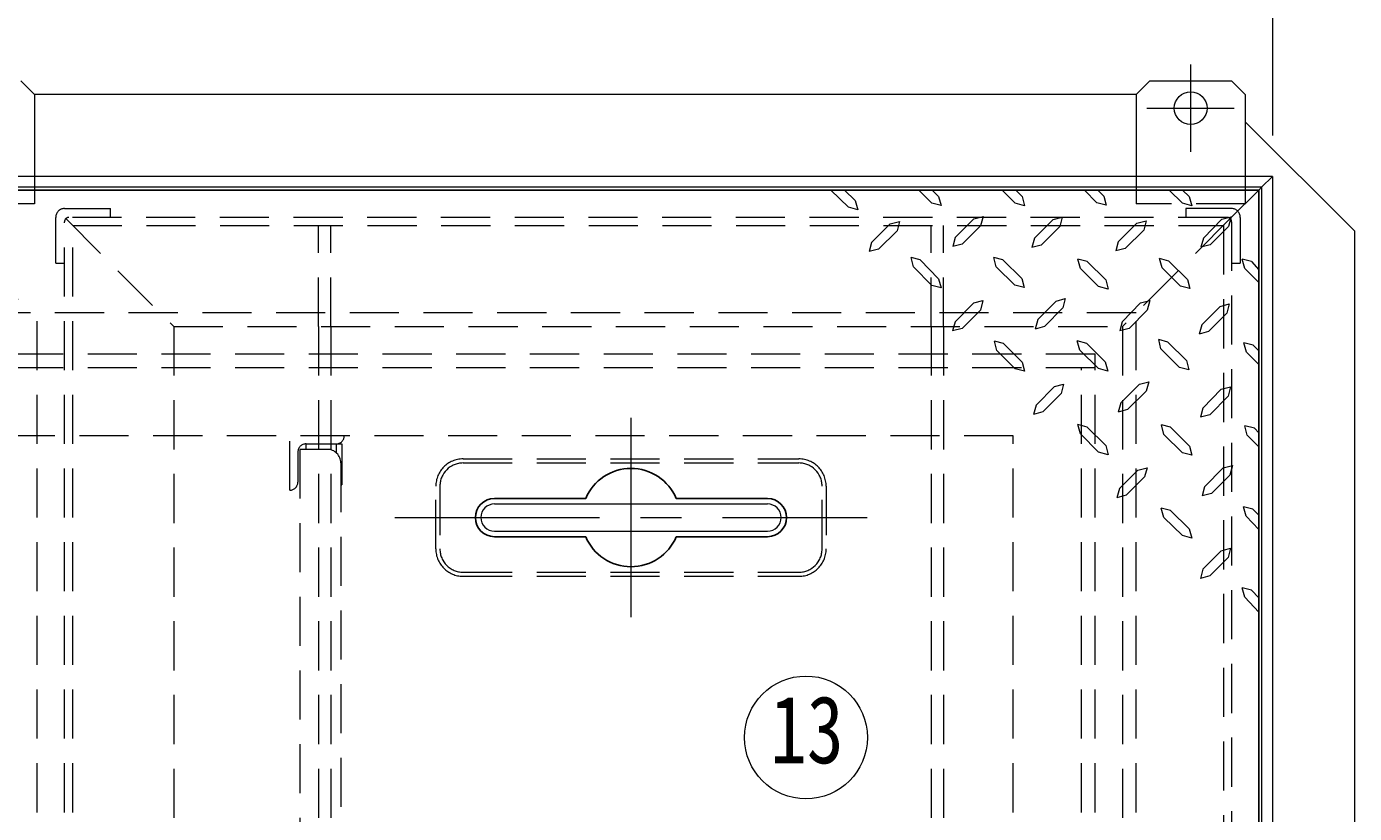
# Model space of a CAD drawing. Units: millimetres at full size, sheet at 1:15; details may follow other scales. Extents: x -3171 to 2904, y -2098 to 2117.
# Drawn here: x -1469.8 to -983.4, y 1313.6 to 1602 of the extents above; entities that cross this region are included whole.
import ezdxf
from ezdxf.enums import TextEntityAlignment as Align

# ---------------------------------------------------------------- set-up
doc = ezdxf.new("R2010")
doc.units = ezdxf.units.MM
doc.header["$LTSCALE"] = 15
doc.linetypes.add('CHAIN1', pattern=[8, 5, -1, 1, -1])
doc.linetypes.add('DASHED1', pattern=[1.8, 1.2, -0.6])
doc.layers.add('0-6_補助線', color=4, linetype='Continuous', lineweight=9)
doc.styles.add('ＭＳ ゴシック', font='')
doc.styles.get('ＭＳ ゴシック').set_extended_font_data('MS Gothic')

msp = doc.modelspace()

# ---------------------------------------------------------------- linework, layer by layer
at = {"layer": '0-6_補助線', "linetype": 'CHAIN1'}
for p, q in [((-1013.38, 1877.05), (-1013.38, 1562.05)), ((-1043.38, 1588.05), (-1043.38, 1556.05)), ((-1059.38, 1572.05), (-1027.38, 1572.05)), ((-1248.38, 1458.55), (-1248.38, 1385.55)), ((-1334.88, 1422.05), (-1161.88, 1422.05))]:
    msp.add_line(p, q, dxfattribs=at)
at = {"layer": '0-6_補助線'}
for p, q in [((-1466.88, 1577.05), (-1471.88, 1582.05)), ((-1058.38, 1582.05), (-1063.38, 1577.05)), ((-1058.38, 1582.05), (-1028.38, 1582.05)), ((-1023.38, 1577.05), (-1028.38, 1582.05)), ((-1466.88, 1577.05), (-1466.88, 1547.05)), ((-1063.38, 1577.05), (-1466.88, 1577.05)), ((-1063.38, 1577.05), (-1063.38, 1547.05)), ((-1023.38, 1577.05), (-1023.38, 1547.05)), ((-983.38, 1527.05), (-1023.38, 1567.05)), ((-1175.19, 1542.05), (-1168.71, 1535.72)), ((-1170.11, 1542.05), (-1166.25, 1538.19)), ((-1142.99, 1542.05), (-1138.16, 1537.22)), ((-1138.06, 1542.05), (-1135.7, 1539.69)), ((-1112.44, 1542.05), (-1107.62, 1537.22)), ((-1107.4, 1542.05), (-1105.04, 1539.69)), ((-1082.25, 1542.05), (-1077.71, 1537.33)), ((-1077.39, 1542.05), (-1075.14, 1539.79)), ((-1051.24, 1542.05), (-1046.41, 1537.22)), ((-1046.31, 1542.05), (-1043.95, 1539.69)), ((-1017.38, 1543.05), (-1018.38, 1542.05)), ((-1166.25, 1538.19), (-1165.28, 1534.76)), ((-1134.73, 1536.36), (-1138.16, 1537.22)), ((-1135.7, 1539.69), (-1134.73, 1536.36)), ((-1104.19, 1536.26), (-1107.62, 1537.22)), ((-1105.04, 1539.69), (-1104.19, 1536.26)), ((-1074.28, 1536.47), (-1077.71, 1537.33)), ((-1075.14, 1539.79), (-1074.28, 1536.47)), ((-1042.98, 1536.26), (-1046.41, 1537.22)), ((-1043.95, 1539.69), (-1042.98, 1536.26)), ((-1165.28, 1534.76), (-1168.71, 1535.72)), ((-1031.94, 1531.33), (-1028.51, 1532.18)), ((-1028.51, 1532.18), (-1029.48, 1528.75)), ((-1160.25, 1522.86), (-1153.39, 1529.72)), ((-1127.02, 1522.22), (-1120.37, 1528.97)), ((-1100.54, 1524.36), (-1093.79, 1531.22)), ((-1098.08, 1521.89), (-1091.32, 1528.65)), ((-1069.89, 1523.07), (-1063.03, 1529.93)), ((-1067.31, 1520.61), (-1060.56, 1527.36)), ((-1063.03, 1529.93), (-1059.7, 1530.79)), ((-1059.7, 1530.79), (-1060.56, 1527.36)), ((-1038.69, 1524.47), (-1031.94, 1531.33)), ((-1036.23, 1522), (-1029.48, 1528.75)), ((-1160.25, 1522.86), (-1161.1, 1519.54)), ((-1157.67, 1520.39), (-1150.92, 1527.15)), ((-1129.59, 1524.68), (-1130.45, 1521.36)), ((-1100.54, 1524.36), (-1101.51, 1521.04)), ((-1069.89, 1523.07), (-1070.74, 1519.75)), ((-1038.69, 1524.47), (-1039.66, 1521.14)), ((-983.38, 1527.05), (-983.38, 1152.05)), ((-1157.67, 1520.39), (-1161.1, 1519.54)), ((-1127.02, 1522.22), (-1130.45, 1521.36)), ((-1098.08, 1521.89), (-1101.51, 1521.04)), ((-1067.31, 1520.61), (-1070.74, 1519.75)), ((-1036.23, 1522), (-1039.66, 1521.14)), ((-1144.92, 1513.86), (-1145.78, 1517.29)), ((-1142.45, 1516.43), (-1145.78, 1517.29)), ((-1144.92, 1513.86), (-1138.16, 1507.1)), ((-1142.45, 1516.43), (-1135.7, 1509.57)), ((-1114.58, 1513.96), (-1115.44, 1517.39)), ((-1112.12, 1516.43), (-1115.44, 1517.39)), ((-1114.58, 1513.96), (-1107.83, 1507.21)), ((-1112.12, 1516.43), (-1105.26, 1509.67)), ((-1081.25, 1515.89), (-1084.68, 1516.75)), ((-1083.71, 1513.32), (-1084.68, 1516.75)), ((-1083.71, 1513.32), (-1077.07, 1506.67)), ((-1081.25, 1515.89), (-1074.5, 1509.14)), ((-1053.81, 1513.53), (-1054.77, 1516.96)), ((-1051.34, 1516), (-1054.77, 1516.96)), ((-1053.81, 1513.53), (-1047.06, 1506.78)), ((-1051.34, 1516), (-1044.59, 1509.25)), ((-1021.12, 1515.89), (-1024.55, 1516.75)), ((-1023.58, 1513.32), (-1024.55, 1516.75)), ((-1023.58, 1513.32), (-1018.38, 1508.12)), ((-1021.12, 1515.89), (-1018.38, 1512.77)), ((-1135.7, 1509.57), (-1134.73, 1506.24)), ((-1105.26, 1509.67), (-1104.4, 1506.35)), ((-1074.5, 1509.14), (-1073.64, 1505.71)), ((-1044.59, 1509.25), (-1043.63, 1505.92)), ((-1134.73, 1506.24), (-1138.16, 1507.1)), ((-1104.4, 1506.35), (-1107.83, 1507.21)), ((-1073.64, 1505.71), (-1077.07, 1506.67)), ((-1043.63, 1505.92), (-1047.06, 1506.78)), ((-1129.59, 1493.81), (-1122.84, 1500.67)), ((-1122.84, 1500.67), (-1119.51, 1501.53)), ((-1119.51, 1501.53), (-1120.37, 1498.1)), ((-1099.36, 1494.56), (-1092.61, 1501.31)), ((-1096.9, 1492.1), (-1090.14, 1498.85)), ((-1092.61, 1501.31), (-1089.29, 1502.28)), ((-1089.29, 1502.28), (-1090.14, 1498.85)), ((-1068.49, 1493.81), (-1061.74, 1500.67)), ((-1061.74, 1500.67), (-1058.31, 1501.53)), ((-1058.31, 1501.53), (-1059.27, 1498.1)), ((-1039.34, 1492.63), (-1032.59, 1499.38)), ((-1129.59, 1493.81), (-1130.55, 1490.49)), ((-1127.12, 1491.35), (-1120.37, 1498.1)), ((-1099.36, 1494.56), (-1100.33, 1491.13)), ((-1068.49, 1493.81), (-1069.35, 1490.49)), ((-1065.92, 1491.35), (-1059.27, 1498.1)), ((-1036.87, 1490.17), (-1030.12, 1496.92)), ((-1127.12, 1491.35), (-1130.55, 1490.49)), ((-1096.9, 1492.1), (-1100.33, 1491.13)), ((-1065.92, 1491.35), (-1069.35, 1490.49)), ((-1039.34, 1492.63), (-1040.3, 1489.2)), ((-1036.87, 1490.17), (-1040.3, 1489.2)), ((-1111.9, 1485.77), (-1115.23, 1486.74)), ((-1114.37, 1483.31), (-1115.23, 1486.74)), ((-1111.9, 1485.77), (-1105.04, 1479.02)), ((-1081.46, 1485.88), (-1084.89, 1486.84)), ((-1083.93, 1483.41), (-1084.89, 1486.84)), ((-1081.46, 1485.88), (-1074.71, 1479.13)), ((-1051.77, 1486.31), (-1055.09, 1487.27)), ((-1054.24, 1483.84), (-1055.09, 1487.27)), ((-1054.24, 1483.84), (-1047.48, 1477.09)), ((-1051.77, 1486.31), (-1044.91, 1479.56)), ((-1020.47, 1485.24), (-1023.9, 1486.09)), ((-1022.94, 1482.66), (-1023.9, 1486.09)), ((-1020.47, 1485.24), (-1018.38, 1483.15)), ((-1114.37, 1483.31), (-1107.62, 1476.55)), ((-1105.04, 1479.02), (-1104.19, 1475.7)), ((-1083.93, 1483.41), (-1077.18, 1476.66)), ((-1074.71, 1479.13), (-1073.75, 1475.7)), ((-1044.91, 1479.56), (-1044.05, 1476.13)), ((-1022.94, 1482.66), (-1018.38, 1478.11)), ((-1104.19, 1475.7), (-1107.62, 1476.55)), ((-1073.75, 1475.7), (-1077.18, 1476.66)), ((-1044.05, 1476.13), (-1047.48, 1477.09)), ((-1068.92, 1464.12), (-1062.17, 1470.87)), ((-1038.91, 1462.19), (-1032.16, 1469.05)), ((-1032.16, 1469.05), (-1028.73, 1469.91)), ((-1028.73, 1469.91), (-1029.69, 1466.48)), ((-1097.54, 1460.8), (-1090.79, 1467.55)), ((-1068.92, 1464.12), (-1069.89, 1460.69)), ((-1066.46, 1461.65), (-1059.7, 1468.41)), ((-1036.34, 1459.73), (-1029.69, 1466.48)), ((-1100.01, 1463.26), (-1100.97, 1459.83)), ((-1097.54, 1460.8), (-1100.97, 1459.83)), ((-1066.46, 1461.65), (-1069.89, 1460.69)), ((-1038.91, 1462.19), (-1039.77, 1458.87)), ((-1036.34, 1459.73), (-1039.77, 1458.87)), ((-1083.71, 1452.76), (-1084.68, 1456.19)), ((-1081.25, 1455.22), (-1084.68, 1456.19)), ((-1081.25, 1455.22), (-1074.5, 1448.47)), ((-1050.7, 1455.12), (-1054.02, 1455.97)), ((-1053.17, 1452.54), (-1054.02, 1455.97)), ((-1050.7, 1455.12), (-1043.84, 1448.26)), ((-1022.62, 1452.22), (-1023.47, 1455.65)), ((-1020.04, 1454.79), (-1023.47, 1455.65)), ((-1020.04, 1454.79), (-1018.38, 1453.13)), ((-1083.71, 1452.76), (-1077.07, 1446.01)), ((-1053.17, 1452.54), (-1046.41, 1445.79)), ((-1022.62, 1452.22), (-1018.38, 1447.99)), ((-1073.64, 1445.04), (-1077.07, 1446.01)), ((-1074.5, 1448.47), (-1073.64, 1445.04)), ((-1042.98, 1444.93), (-1046.41, 1445.79)), ((-1043.84, 1448.26), (-1042.98, 1444.93)), ((-1038.27, 1433.36), (-1031.51, 1440.22)), ((-1031.51, 1440.22), (-1028.08, 1441.07)), ((-1028.08, 1441.07), (-1029.05, 1437.64)), ((-1069.46, 1432.71), (-1062.7, 1439.47)), ((-1066.99, 1430.25), (-1060.24, 1437)), ((-1035.69, 1430.89), (-1029.05, 1437.64)), ((-1069.46, 1432.71), (-1070.42, 1429.28)), ((-1066.99, 1430.25), (-1070.42, 1429.28)), ((-1038.27, 1433.36), (-1039.12, 1430.03)), ((-1035.69, 1430.89), (-1039.12, 1430.03)), ((-1050.7, 1424.68), (-1054.13, 1425.53)), ((-1053.17, 1422.1), (-1054.13, 1425.53)), ((-1023.05, 1422.53), (-1024.01, 1425.96)), ((-1020.58, 1425.1), (-1024.01, 1425.96)), ((-1053.17, 1422.1), (-1046.41, 1415.46)), ((-1050.7, 1424.68), (-1043.95, 1417.92)), ((-1023.05, 1422.53), (-1018.38, 1417.68)), ((-1020.58, 1425.1), (-1018.38, 1422.91)), ((-1042.98, 1414.49), (-1046.41, 1415.46)), ((-1043.95, 1417.92), (-1042.98, 1414.49)), ((-1032.16, 1409.88), (-1028.73, 1410.85)), ((-1028.73, 1410.85), (-1029.69, 1407.42)), ((-1038.91, 1403.13), (-1032.16, 1409.88)), ((-1036.34, 1400.67), (-1029.69, 1407.42)), ((-1038.91, 1403.13), (-1039.77, 1399.7)), ((-1036.34, 1400.67), (-1039.77, 1399.7)), ((-1023.58, 1392.84), (-1024.55, 1396.27)), ((-1021.12, 1395.41), (-1024.55, 1396.27)), ((-1023.58, 1392.84), (-1018.38, 1387.43)), ((-1021.12, 1395.41), (-1018.38, 1392.68))]:
    msp.add_line(p, q, dxfattribs=at)
at = {"layer": '0-6_補助線', "color": 7, "lineweight": 18}
for p, q in [((-1013.38, 1547.05), (-2403.38, 1547.05)), ((-1017.38, 1543.05), (-1013.38, 1547.05)), ((-1013.38, 1547.05), (-1013.38, 1152.05)), ((-1017.38, 1543.05), (-2399.38, 1543.05)), ((-1017.38, 1543.05), (-1017.38, 1152.05)), ((-1298.38, 1427.05), (-1198.38, 1427.05)), ((-1298.38, 1417.05), (-1198.38, 1417.05))]:
    msp.add_line(p, q, dxfattribs=at)
at = {"layer": '0-6_補助線', "linetype": 'DASHED1'}
for p, q in [((-1466.88, 1547.05), (-1466.88, 1537.05)), ((-1063.38, 1547.05), (-1063.38, 1537.05)), ((-1023.38, 1547.05), (-1023.38, 1537.05)), ((-1028.85, 1531.58), (-1018.38, 1542.05)), ((-1466.88, 1537.05), (-1506.88, 1537.05)), ((-1023.38, 1537.05), (-1063.38, 1537.05)), ((-1455.88, 1535.25), (-1439.08, 1535.25)), ((-1439.08, 1532.05), (-1439.08, 1535.25)), ((-1045.18, 1535.25), (-1045.18, 1532.05)), ((-1028.38, 1535.25), (-1045.18, 1535.25)), ((-1459.08, 1515.25), (-1459.08, 1532.05)), ((-1452.88, 1529.05), (-1031.38, 1529.05)), ((-1452.88, 1152.05), (-1452.88, 1529.05)), ((-1362.88, 1492.05), (-1362.88, 1529.05)), ((-1358.38, 1492.05), (-1358.38, 1529.05)), ((-1138.38, 1492.05), (-1138.38, 1529.05)), ((-1133.88, 1492.05), (-1133.88, 1529.05)), ((-1031.38, 1529.05), (-1031.38, 1152.05)), ((-1025.18, 1532.05), (-1025.18, 1515.25)), ((-1459.08, 1515.25), (-1455.88, 1515.25)), ((-1028.38, 1515.25), (-1025.18, 1515.25)), ((-1063.38, 1497.05), (-2353.38, 1497.05)), ((-1063.38, 1152.05), (-1063.38, 1497.05)), ((-2338.38, 1482.05), (-1078.38, 1482.05)), ((-1078.38, 1152.05), (-1078.38, 1482.05)), ((-2338.38, 1477.05), (-1078.38, 1477.05)), ((-1083.38, 1152.05), (-1083.38, 1477.05)), ((-1373.38, 1432.05), (-1373.38, 1452.05)), ((-1370.38, 1446.05), (-1370.38, 1435.05)), ((-1369.63, 1447.05), (-1369.63, 1152.05)), ((-1359.63, 1447.05), (-1369.63, 1447.05)), ((-1367.38, 1449.05), (-1354.26, 1449.05)), ((-1367.38, 1447.05), (-1367.38, 1449.05)), ((-1356.38, 1449.05), (-1356.38, 1445.85)), ((-1354.26, 1449.05), (-1354.26, 1434.05)), ((-1354.63, 1442.05), (-1354.63, 1152.05)), ((-1354.63, 1434.05), (-1354.26, 1434.05))]:
    msp.add_line(p, q, dxfattribs=at)
at = {"layer": '0-6_補助線', "color": 5, "lineweight": 25}
for p, q in [((-1018.38, 1542.05), (-2398.38, 1542.05)), ((-1018.38, 1152.05), (-1018.38, 1542.05)), ((-1298.38, 1429.05), (-1264.97, 1429.05)), ((-1231.8, 1429.05), (-1198.38, 1429.05)), ((-1298.38, 1415.05), (-1264.97, 1415.05)), ((-1231.8, 1415.05), (-1198.38, 1415.05))]:
    msp.add_line(p, q, dxfattribs=at)
at = {"layer": '0-6_補助線', "color": 7, "linetype": 'DASHED1', "lineweight": 18}
for p, q in [((-1455.88, 1152.05), (-1455.88, 1530.45)), ((-1455.41, 1531.58), (-1415.88, 1492.05)), ((-1029.98, 1532.05), (-1454.28, 1532.05)), ((-1028.85, 1531.58), (-1068.38, 1492.05)), ((-1028.38, 1530.45), (-1028.38, 1152.05)), ((-1490.88, 1502.05), (-1465.88, 1502.05)), ((-1465.88, 1152.05), (-1465.88, 1502.05)), ((-1415.88, 1492.05), (-1068.38, 1492.05)), ((-1415.88, 1492.05), (-1415.88, 1152.05)), ((-1362.88, 1492.05), (-1362.88, 1152.05)), ((-1358.38, 1492.05), (-1358.38, 1152.05)), ((-1138.38, 1492.05), (-1138.38, 1152.05)), ((-1133.88, 1492.05), (-1133.88, 1152.05)), ((-1068.38, 1492.05), (-1068.38, 1152.05)), ((-1309.88, 1443.55), (-1186.88, 1443.55)), ((-1309.88, 1442.05), (-1186.88, 1442.05)), ((-1319.88, 1410.55), (-1319.88, 1433.55)), ((-1318.38, 1433.55), (-1318.38, 1410.55)), ((-1178.38, 1410.55), (-1178.38, 1433.55)), ((-1176.88, 1433.55), (-1176.88, 1410.55)), ((-1309.88, 1402.05), (-1186.88, 1402.05)), ((-1309.88, 1400.55), (-1186.88, 1400.55))]:
    msp.add_line(p, q, dxfattribs=at)
at = {"layer": '0-6_補助線'}
for points in [[(-1129.59, 1524.68), (-1122.84, 1531.54), (-1119.41, 1532.4), (-1120.37, 1528.97)], [(-1153.39, 1529.72), (-1150.06, 1530.58), (-1150.92, 1527.15)], [(-1093.79, 1531.22), (-1090.47, 1532.08), (-1091.32, 1528.65)], [(-1032.59, 1499.38), (-1029.26, 1500.35), (-1030.12, 1496.92)], [(-1100.01, 1463.26), (-1093.25, 1470.02), (-1089.93, 1470.98), (-1090.79, 1467.55)], [(-1062.17, 1470.87), (-1058.74, 1471.73), (-1059.7, 1468.41)], [(-1062.7, 1439.47), (-1059.27, 1440.32), (-1060.24, 1437)]]:
    msp.add_lwpolyline(points, dxfattribs=at)
at = {"layer": '0-6_補助線', "linetype": 'DASHED1'}
msp.add_lwpolyline([(-1108.38, 1152.05), (-1108.38, 1452.05), (-2308.38, 1452.05)], dxfattribs=at)
at = {"layer": '0-6_補助線'}
msp.add_circle((-1043.38, 1572.05), 6, dxfattribs=at)
at = {"layer": '0-6_補助線', "color": 7, "lineweight": 18}
msp.add_circle((-1184.28, 1341.49), 22.5, dxfattribs=at)
at = {"layer": '0-6_補助線', "linetype": 'DASHED1'}
for centre, radius, start, end in [((-1455.88, 1532.05), 3.2, 90, 180), ((-1028.38, 1532.05), 3.2, 0, 90), ((-1356.38, 1452.05), 3, 270, 0), ((-1367.38, 1446.05), 3, 90, 180), ((-1359.63, 1442.05), 5, 0, 90), ((-1373.38, 1435.05), 3, 270, 0)]:
    msp.add_arc(centre, radius, start, end, dxfattribs=at)
at = {"layer": '0-6_補助線', "color": 7, "linetype": 'DASHED1', "lineweight": 18}
for centre, radius, start, end in [((-1454.28, 1530.45), 1.6, 90, 180), ((-1029.98, 1530.45), 1.6, 0, 90), ((-1309.88, 1433.55), 10, 90, 180), ((-1309.88, 1433.55), 8.5, 90, 180), ((-1186.88, 1433.55), 10, 0, 90), ((-1186.88, 1433.55), 8.5, 0, 90), ((-1309.88, 1410.55), 10, 180, 270), ((-1309.88, 1410.55), 8.5, 180, 270), ((-1186.88, 1410.55), 8.5, 270, 0), ((-1186.88, 1410.55), 10, 270, 0)]:
    msp.add_arc(centre, radius, start, end, dxfattribs=at)
at = {"layer": '0-6_補助線', "color": 5, "lineweight": 25}
for centre, radius, start, end in [((-1248.38, 1422.05), 18, 22.8854, 157.1146), ((-1298.38, 1422.05), 7, 90, 270), ((-1198.38, 1422.05), 7, 270, 90), ((-1248.38, 1422.05), 18, 202.8854, 337.1146)]:
    msp.add_arc(centre, radius, start, end, dxfattribs=at)
at = {"layer": '0-6_補助線', "color": 7, "lineweight": 18}
for centre, start, end in [((-1298.38, 1422.05), 90, 270), ((-1198.38, 1422.05), 270, 90)]:
    msp.add_arc(centre, 5, start, end, dxfattribs=at)

# ---------------------------------------------------------------- texts
at = {"layer": '0-6_補助線', "color": 7, "style": 'ＭＳ ゴシック', "width": 0.8}
msp.add_text('13', height=24.74, dxfattribs=at).set_placement((-1197.41, 1324.61), align=Align.BOTTOM_LEFT)

doc.saveas('drawing.dxf')
